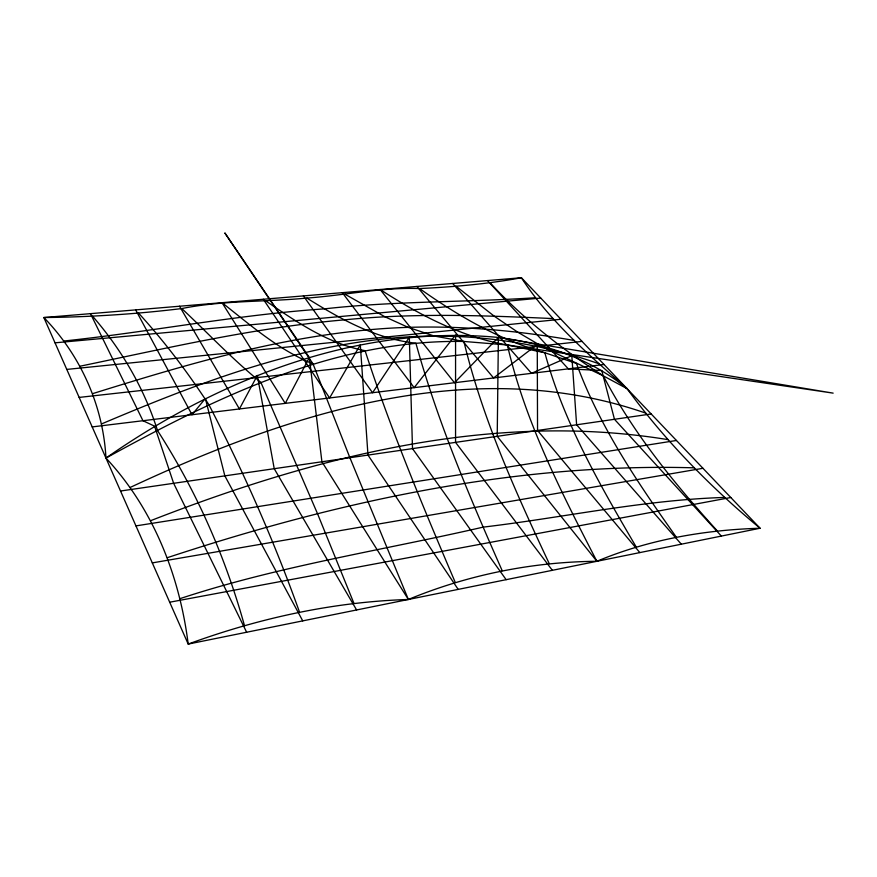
<?xml version="1.0" encoding="UTF-8"?>
<svg xmlns="http://www.w3.org/2000/svg" width="877" height="877" viewBox="0 0 877 877"><rect width="100%" height="100%" fill="white"/><g stroke="black" fill="none" stroke-linecap="round" stroke-linejoin="round"><path stroke-width="1.32" d="M549.276 563.681C515.501 491.833 482.536 418.943 463.889 341.46C335.058 339.224 216.137 397.413 105.964 458.068C219.447 378.809 358.068 324.172 498.388 337.437L497.215 436.318L596.875 561.291C648.509 539.618 704.286 529.916 760.074 528.239L521.387 277.746L43.85 317.54L188.193 644.08L760.074 528.239C710.458 487.141 665.084 440.758 627.077 388.664C588.851 354.845 549.386 320.938 521.387 277.746C487.765 283.984 453.661 286.954 419.535 288.544C381.627 287.217 344.518 295.363 306.862 298.07C265.172 302.137 223.032 300.219 181.802 308.551C136.023 314.152 89.958 317.057 43.85 317.54C80.454 355.229 103.157 405.503 105.964 458.068C153.322 508.781 179.642 575.827 188.193 644.08C258.825 618.197 333.063 601.874 408.375 599.473C468.077 574.775 532.284 561.85 596.875 561.291C561.094 491.92 525.038 421.541 507.366 344.99C461.105 337.009 419.162 314.744 380.147 289.52L454.483 382.734L498.388 337.437L833.15 393.137L507.366 344.99L463.889 341.46L434.06 335.99L408.112 327.329L385.025 316.838L345.056 294.266M309.329 357.509L285.255 403.376L222.045 302.697C250.701 325.323 278.776 350.033 313.023 363.878L349.539 456.818L408.375 599.473L321.914 461.762L309.329 357.509L224.83 232.92L313.023 363.878M130.191 487.448C288.73 413.308 472.582 353.058 645.702 413.111M101.513 423.942C193.795 384.86 288.873 348.114 389.421 338.347C460.096 331.396 531.813 340.342 598.838 363.703M150.691 520.664C314.152 456.884 491.701 410.918 667.912 439.618M167.397 557.662C337.009 501.721 514.58 462.705 694.058 467.825M92.743 393.609C181.967 365.841 272.276 338.851 365.709 330.092C435.277 323.24 505.393 328.447 574.095 340.451M180.059 598.629C278.897 565.972 382.01 550.438 483.172 527.121C563.692 517.605 643.323 499.901 724.588 497.445M80.092 366.202C167.606 348.005 254.966 327.527 344.212 319.875C413.615 312.903 483.402 315.369 552.938 318.581M169.689 602.214L730.793 497.511M152.302 562.891L702.948 468.296M135.946 525.893L676.441 440.473M120.533 491.01L651.183 413.966M92.195 426.913L604.045 364.492M63.802 341.032C150.932 331.824 237.086 314.755 324.589 308.847C394.606 300.943 465.128 302.357 535.354 297.763M79.149 397.413L582.021 341.383M66.784 369.414L560.94 319.261M55.032 342.83L540.747 298.07M498.388 337.437C544.661 343.455 590.736 358.529 627.077 388.664L603.321 375.86L545.012 348.169L517.858 332.24L494.343 316.268L456.161 286.33M507.366 344.99L544.847 352.74L576.474 363.473C599.539 426.617 637.623 482.591 676.255 537.075M306.862 298.07C340.309 319.02 375.948 338.96 415.895 343.192C437.535 421.53 469.381 496.47 502.181 570.664M419.535 288.544C457.969 315.764 499.232 339.859 544.847 352.74C563.604 422.363 600.043 485.189 636.198 546.963M265.797 300.921C296.36 321.87 327.998 343.652 365.084 350.679C390.693 429.598 422.769 506.172 455.273 582.427M181.802 308.551C208.057 333.194 232.723 359.625 260.82 382.251L317.562 513.801L353.924 603.31M490.079 282.789C523.284 318.899 562.146 349.342 603.321 375.86C633.161 433.063 674.205 483.37 717.364 530.969M487.513 280.574L568.307 368.855L601.775 370.543L614.47 419.294L721.365 536.077M138.599 313.155C164.635 341.668 187.875 372.572 208.989 404.878C243.565 471.892 274.095 540.966 299.463 611.993M452.707 283.468L531.506 373.339L571.804 355.667L576.617 424.786L681.308 544.189M416.926 286.45L493.576 377.965L537.261 344.486L537.546 430.464L639.837 552.587M92.622 316.268C121.618 349.605 144.223 388.379 157.52 430.574C196.273 490.671 225.301 556.621 244.442 625.487M342.315 292.666L414.163 387.656L455.569 334.937L455.558 442.37L552.346 570.313M303.387 295.911L372.561 392.721L409.318 337.305L412.497 448.618L506.15 579.675M263.308 299.254L329.609 397.961L360.304 344.793L367.978 455.075L458.189 589.388M179.522 306.237L239.41 408.967L257.345 375.455L274.227 468.691L356.599 609.964M135.683 309.888L192.008 414.744L205.393 398.443L224.841 475.86L302.729 620.872M90.484 313.659L142.962 420.73L154.56 426.156L173.635 483.293L246.634 632.24"/></g></svg>
